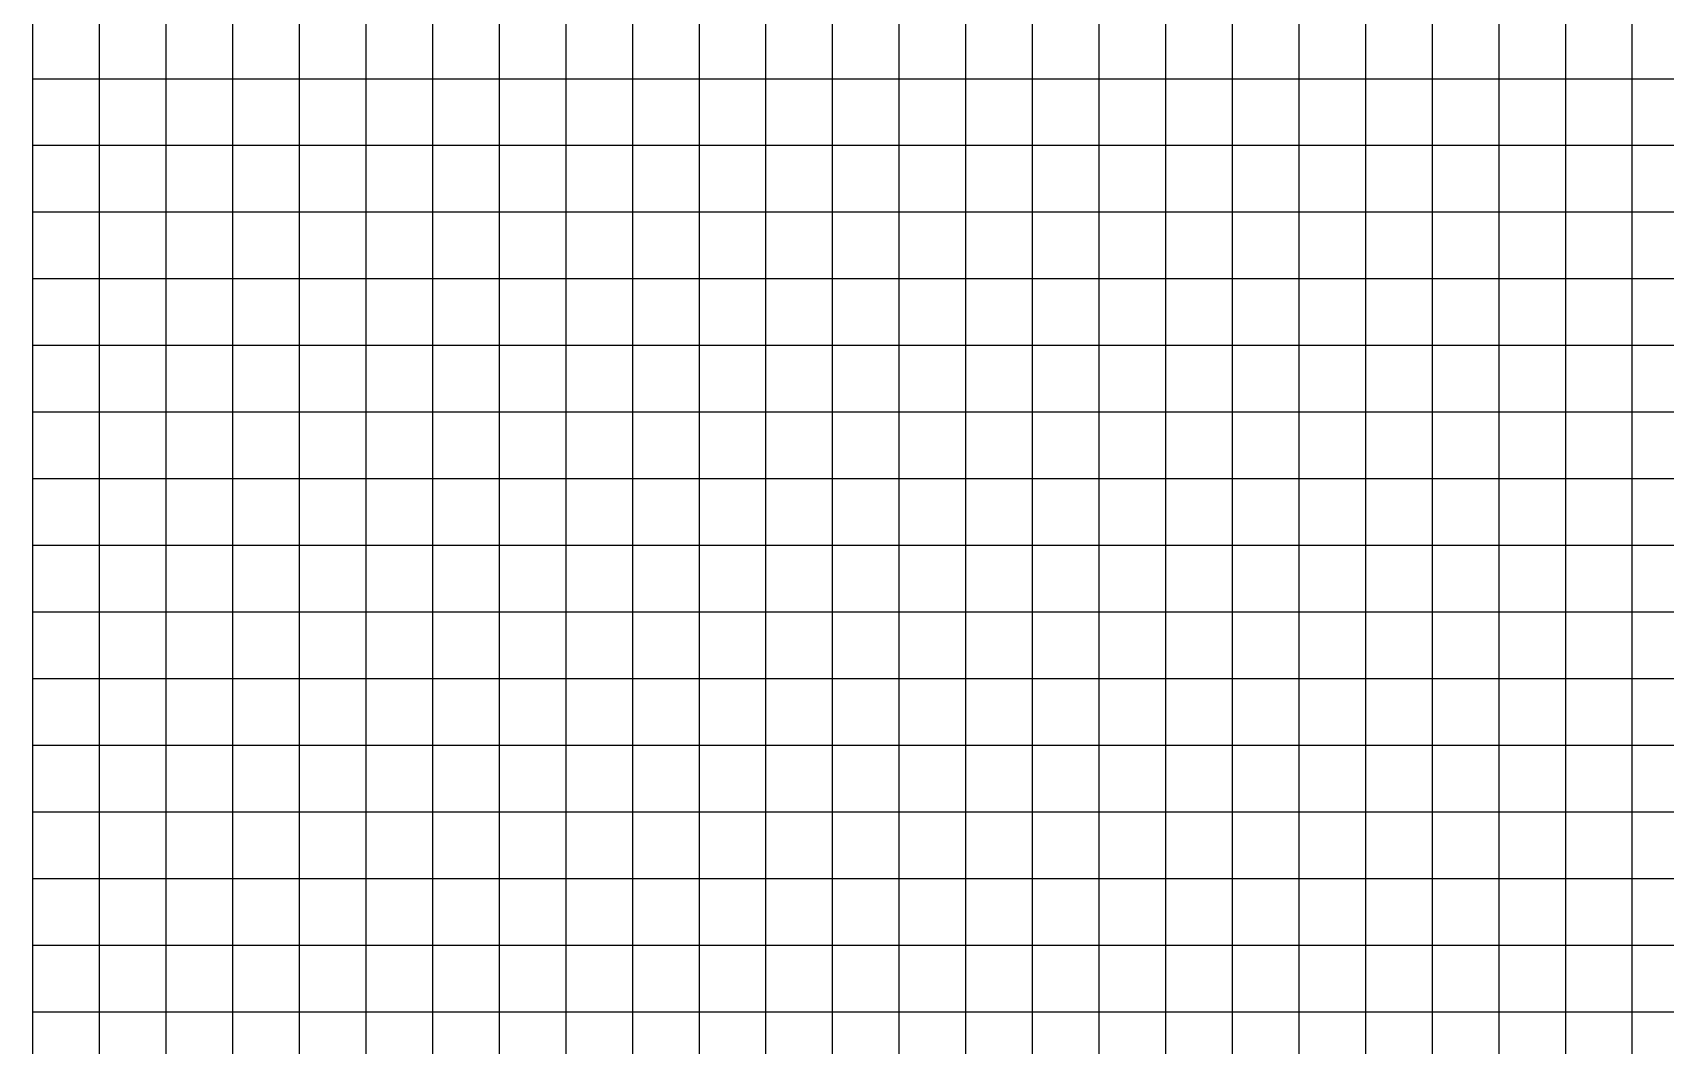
# Model space of a CAD drawing. Header units: millimetres. Extents: x 935 to 1185, y 918 to 1218.
# Drawn here: x 935.1 to 1057.6, y 1065.4 to 1141.4 of the extents above; entities that cross this region are included whole.
import ezdxf

# ---------------------------------------------------------------- set-up
doc = ezdxf.new("R2010")
doc.units = ezdxf.units.MM
doc.layers.add('grid_5mm_NE', color=10, linetype='Continuous')

msp = doc.modelspace()

# ---------------------------------------------------------------- linework, layer by layer
at = {"layer": 'grid_5mm_NE', "color": 7}
for points in [[(935.11, 1142.91), (935.11, 1140.41), (935.11, 1137.91), (935.11, 1135.41), (935.11, 1132.91), (935.11, 1130.41), (935.11, 1127.91), (935.11, 1125.41), (935.11, 1122.91), (935.11, 1120.41), (935.11, 1117.91), (935.11, 1115.41), (935.11, 1112.91), (935.11, 1110.41), (935.11, 1107.91), (935.11, 1105.41), (935.11, 1102.91), (935.11, 1100.41), (935.11, 1097.91), (935.11, 1095.41), (935.11, 1092.91), (935.11, 1090.41), (935.11, 1087.91), (935.11, 1085.41), (935.11, 1082.91), (935.11, 1080.41), (935.11, 1077.91), (935.11, 1075.41), (935.11, 1072.91), (935.11, 1070.41), (935.11, 1067.91), (935.11, 1065.41), (935.11, 1062.91)], [(940.11, 1142.91), (940.11, 1140.41), (940.11, 1137.91), (940.11, 1135.41), (940.11, 1132.91), (940.11, 1130.41), (940.11, 1127.91), (940.11, 1125.41), (940.11, 1122.91), (940.11, 1120.41), (940.11, 1117.91), (940.11, 1115.41), (940.11, 1112.91), (940.11, 1110.41), (940.11, 1107.91), (940.11, 1105.41), (940.11, 1102.91), (940.11, 1100.41), (940.11, 1097.91), (940.11, 1095.41), (940.11, 1092.91), (940.11, 1090.41), (940.11, 1087.91), (940.11, 1085.41), (940.11, 1082.91), (940.11, 1080.41), (940.11, 1077.91), (940.11, 1075.41), (940.11, 1072.91), (940.11, 1070.41), (940.11, 1067.91), (940.11, 1065.41), (940.11, 1062.91)], [(945.11, 1142.91), (945.11, 1140.41), (945.11, 1137.91), (945.11, 1135.41), (945.11, 1132.91), (945.11, 1130.41), (945.11, 1127.91), (945.11, 1125.41), (945.11, 1122.91), (945.11, 1120.41), (945.11, 1117.91), (945.11, 1115.41), (945.11, 1112.91), (945.11, 1110.41), (945.11, 1107.91), (945.11, 1105.41), (945.11, 1102.91), (945.11, 1100.41), (945.11, 1097.91), (945.11, 1095.41), (945.11, 1092.91), (945.11, 1090.41), (945.11, 1087.91), (945.11, 1085.41), (945.11, 1082.91), (945.11, 1080.41), (945.11, 1077.91), (945.11, 1075.41), (945.11, 1072.91), (945.11, 1070.41), (945.11, 1067.91), (945.11, 1065.41), (945.11, 1062.91)], [(950.11, 1142.91), (950.11, 1140.41), (950.11, 1137.91), (950.11, 1135.41), (950.11, 1132.91), (950.11, 1130.41), (950.11, 1127.91), (950.11, 1125.41), (950.11, 1122.91), (950.11, 1120.41), (950.11, 1117.91), (950.11, 1115.41), (950.11, 1112.91), (950.11, 1110.41), (950.11, 1107.91), (950.11, 1105.41), (950.11, 1102.91), (950.11, 1100.41), (950.11, 1097.91), (950.11, 1095.41), (950.11, 1092.91), (950.11, 1090.41), (950.11, 1087.91), (950.11, 1085.41), (950.11, 1082.91), (950.11, 1080.41), (950.11, 1077.91), (950.11, 1075.41), (950.11, 1072.91), (950.11, 1070.41), (950.11, 1067.91), (950.11, 1065.41), (950.11, 1062.91)], [(955.11, 1142.91), (955.11, 1140.41), (955.11, 1137.91), (955.11, 1135.41), (955.11, 1132.91), (955.11, 1130.41), (955.11, 1127.91), (955.11, 1125.41), (955.11, 1122.91), (955.11, 1120.41), (955.11, 1117.91), (955.11, 1115.41), (955.11, 1112.91), (955.11, 1110.41), (955.11, 1107.91), (955.11, 1105.41), (955.11, 1102.91), (955.11, 1100.41), (955.11, 1097.91), (955.11, 1095.41), (955.11, 1092.91), (955.11, 1090.41), (955.11, 1087.91), (955.11, 1085.41), (955.11, 1082.91), (955.11, 1080.41), (955.11, 1077.91), (955.11, 1075.41), (955.11, 1072.91), (955.11, 1070.41), (955.11, 1067.91), (955.11, 1065.41), (955.11, 1062.91)], [(960.11, 1142.91), (960.11, 1140.41), (960.11, 1137.91), (960.11, 1135.41), (960.11, 1132.91), (960.11, 1130.41), (960.11, 1127.91), (960.11, 1125.41), (960.11, 1122.91), (960.11, 1120.41), (960.11, 1117.91), (960.11, 1115.41), (960.11, 1112.91), (960.11, 1110.41), (960.11, 1107.91), (960.11, 1105.41), (960.11, 1102.91), (960.11, 1100.41), (960.11, 1097.91), (960.11, 1095.41), (960.11, 1092.91), (960.11, 1090.41), (960.11, 1087.91), (960.11, 1085.41), (960.11, 1082.91), (960.11, 1080.41), (960.11, 1077.91), (960.11, 1075.41), (960.11, 1072.91), (960.11, 1070.41), (960.11, 1067.91), (960.11, 1065.41), (960.11, 1062.91)], [(965.11, 1142.91), (965.11, 1140.41), (965.11, 1137.91), (965.11, 1135.41), (965.11, 1132.91), (965.11, 1130.41), (965.11, 1127.91), (965.11, 1125.41), (965.11, 1122.91), (965.11, 1120.41), (965.11, 1117.91), (965.11, 1115.41), (965.11, 1112.91), (965.11, 1110.41), (965.11, 1107.91), (965.11, 1105.41), (965.11, 1102.91), (965.11, 1100.41), (965.11, 1097.91), (965.11, 1095.41), (965.11, 1092.91), (965.11, 1090.41), (965.11, 1087.91), (965.11, 1085.41), (965.11, 1082.91), (965.11, 1080.41), (965.11, 1077.91), (965.11, 1075.41), (965.11, 1072.91), (965.11, 1070.41), (965.11, 1067.91), (965.11, 1065.41), (965.11, 1062.91)], [(970.11, 1142.91), (970.11, 1140.41), (970.11, 1137.91), (970.11, 1135.41), (970.11, 1132.91), (970.11, 1130.41), (970.11, 1127.91), (970.11, 1125.41), (970.11, 1122.91), (970.11, 1120.41), (970.11, 1117.91), (970.11, 1115.41), (970.11, 1112.91), (970.11, 1110.41), (970.11, 1107.91), (970.11, 1105.41), (970.11, 1102.91), (970.11, 1100.41), (970.11, 1097.91), (970.11, 1095.41), (970.11, 1092.91), (970.11, 1090.41), (970.11, 1087.91), (970.11, 1085.41), (970.11, 1082.91), (970.11, 1080.41), (970.11, 1077.91), (970.11, 1075.41), (970.11, 1072.91), (970.11, 1070.41), (970.11, 1067.91), (970.11, 1065.41), (970.11, 1062.91)], [(975.11, 1142.91), (975.11, 1140.41), (975.11, 1137.91), (975.11, 1135.41), (975.11, 1132.91), (975.11, 1130.41), (975.11, 1127.91), (975.11, 1125.41), (975.11, 1122.91), (975.11, 1120.41), (975.11, 1117.91), (975.11, 1115.41), (975.11, 1112.91), (975.11, 1110.41), (975.11, 1107.91), (975.11, 1105.41), (975.11, 1102.91), (975.11, 1100.41), (975.11, 1097.91), (975.11, 1095.41), (975.11, 1092.91), (975.11, 1090.41), (975.11, 1087.91), (975.11, 1085.41), (975.11, 1082.91), (975.11, 1080.41), (975.11, 1077.91), (975.11, 1075.41), (975.11, 1072.91), (975.11, 1070.41), (975.11, 1067.91), (975.11, 1065.41), (975.11, 1062.91)], [(980.11, 1142.91), (980.11, 1140.41), (980.11, 1137.91), (980.11, 1135.41), (980.11, 1132.91), (980.11, 1130.41), (980.11, 1127.91), (980.11, 1125.41), (980.11, 1122.91), (980.11, 1120.41), (980.11, 1117.91), (980.11, 1115.41), (980.11, 1112.91), (980.11, 1110.41), (980.11, 1107.91), (980.11, 1105.41), (980.11, 1102.91), (980.11, 1100.41), (980.11, 1097.91), (980.11, 1095.41), (980.11, 1092.91), (980.11, 1090.41), (980.11, 1087.91), (980.11, 1085.41), (980.11, 1082.91), (980.11, 1080.41), (980.11, 1077.91), (980.11, 1075.41), (980.11, 1072.91), (980.11, 1070.41), (980.11, 1067.91), (980.11, 1065.41), (980.11, 1062.91)], [(985.11, 1142.91), (985.11, 1140.41), (985.11, 1137.91), (985.11, 1135.41), (985.11, 1132.91), (985.11, 1130.41), (985.11, 1127.91), (985.11, 1125.41), (985.11, 1122.91), (985.11, 1120.41), (985.11, 1117.91), (985.11, 1115.41), (985.11, 1112.91), (985.11, 1110.41), (985.11, 1107.91), (985.11, 1105.41), (985.11, 1102.91), (985.11, 1100.41), (985.11, 1097.91), (985.11, 1095.41), (985.11, 1092.91), (985.11, 1090.41), (985.11, 1087.91), (985.11, 1085.41), (985.11, 1082.91), (985.11, 1080.41), (985.11, 1077.91), (985.11, 1075.41), (985.11, 1072.91), (985.11, 1070.41), (985.11, 1067.91), (985.11, 1065.41), (985.11, 1062.91)], [(990.11, 1142.91), (990.11, 1140.41), (990.11, 1137.91), (990.11, 1135.41), (990.11, 1132.91), (990.11, 1130.41), (990.11, 1127.91), (990.11, 1125.41), (990.11, 1122.91), (990.11, 1120.41), (990.11, 1117.91), (990.11, 1115.41), (990.11, 1112.91), (990.11, 1110.41), (990.11, 1107.91), (990.11, 1105.41), (990.11, 1102.91), (990.11, 1100.41), (990.11, 1097.91), (990.11, 1095.41), (990.11, 1092.91), (990.11, 1090.41), (990.11, 1087.91), (990.11, 1085.41), (990.11, 1082.91), (990.11, 1080.41), (990.11, 1077.91), (990.11, 1075.41), (990.11, 1072.91), (990.11, 1070.41), (990.11, 1067.91), (990.11, 1065.41), (990.11, 1062.91)], [(995.11, 1142.91), (995.11, 1140.41), (995.11, 1137.91), (995.11, 1135.41), (995.11, 1132.91), (995.11, 1130.41), (995.11, 1127.91), (995.11, 1125.41), (995.11, 1122.91), (995.11, 1120.41), (995.11, 1117.91), (995.11, 1115.41), (995.11, 1112.91), (995.11, 1110.41), (995.11, 1107.91), (995.11, 1105.41), (995.11, 1102.91), (995.11, 1100.41), (995.11, 1097.91), (995.11, 1095.41), (995.11, 1092.91), (995.11, 1090.41), (995.11, 1087.91), (995.11, 1085.41), (995.11, 1082.91), (995.11, 1080.41), (995.11, 1077.91), (995.11, 1075.41), (995.11, 1072.91), (995.11, 1070.41), (995.11, 1067.91), (995.11, 1065.41), (995.11, 1062.91)], [(1000.11, 1142.91), (1000.11, 1140.41), (1000.11, 1137.91), (1000.11, 1135.41), (1000.11, 1132.91), (1000.11, 1130.41), (1000.11, 1127.91), (1000.11, 1125.41), (1000.11, 1122.91), (1000.11, 1120.41), (1000.11, 1117.91), (1000.11, 1115.41), (1000.11, 1112.91), (1000.11, 1110.41), (1000.11, 1107.91), (1000.11, 1105.41), (1000.11, 1102.91), (1000.11, 1100.41), (1000.11, 1097.91), (1000.11, 1095.41), (1000.11, 1092.91), (1000.11, 1090.41), (1000.11, 1087.91), (1000.11, 1085.41), (1000.11, 1082.91), (1000.11, 1080.41), (1000.11, 1077.91), (1000.11, 1075.41), (1000.11, 1072.91), (1000.11, 1070.41), (1000.11, 1067.91), (1000.11, 1065.41), (1000.11, 1062.91)], [(1005.11, 1142.91), (1005.11, 1140.41), (1005.11, 1137.91), (1005.11, 1135.41), (1005.11, 1132.91), (1005.11, 1130.41), (1005.11, 1127.91), (1005.11, 1125.41), (1005.11, 1122.91), (1005.11, 1120.41), (1005.11, 1117.91), (1005.11, 1115.41), (1005.11, 1112.91), (1005.11, 1110.41), (1005.11, 1107.91), (1005.11, 1105.41), (1005.11, 1102.91), (1005.11, 1100.41), (1005.11, 1097.91), (1005.11, 1095.41), (1005.11, 1092.91), (1005.11, 1090.41), (1005.11, 1087.91), (1005.11, 1085.41), (1005.11, 1082.91), (1005.11, 1080.41), (1005.11, 1077.91), (1005.11, 1075.41), (1005.11, 1072.91), (1005.11, 1070.41), (1005.11, 1067.91), (1005.11, 1065.41), (1005.11, 1062.91)], [(1010.11, 1142.91), (1010.11, 1140.41), (1010.11, 1137.91), (1010.11, 1135.41), (1010.11, 1132.91), (1010.11, 1130.41), (1010.11, 1127.91), (1010.11, 1125.41), (1010.11, 1122.91), (1010.11, 1120.41), (1010.11, 1117.91), (1010.11, 1115.41), (1010.11, 1112.91), (1010.11, 1110.41), (1010.11, 1107.91), (1010.11, 1105.41), (1010.11, 1102.91), (1010.11, 1100.41), (1010.11, 1097.91), (1010.11, 1095.41), (1010.11, 1092.91), (1010.11, 1090.41), (1010.11, 1087.91), (1010.11, 1085.41), (1010.11, 1082.91), (1010.11, 1080.41), (1010.11, 1077.91), (1010.11, 1075.41), (1010.11, 1072.91), (1010.11, 1070.41), (1010.11, 1067.91), (1010.11, 1065.41), (1010.11, 1062.91)], [(1015.11, 1142.91), (1015.11, 1140.41), (1015.11, 1137.91), (1015.11, 1135.41), (1015.11, 1132.91), (1015.11, 1130.41), (1015.11, 1127.91), (1015.11, 1125.41), (1015.11, 1122.91), (1015.11, 1120.41), (1015.11, 1117.91), (1015.11, 1115.41), (1015.11, 1112.91), (1015.11, 1110.41), (1015.11, 1107.91), (1015.11, 1105.41), (1015.11, 1102.91), (1015.11, 1100.41), (1015.11, 1097.91), (1015.11, 1095.41), (1015.11, 1092.91), (1015.11, 1090.41), (1015.11, 1087.91), (1015.11, 1085.41), (1015.11, 1082.91), (1015.11, 1080.41), (1015.11, 1077.91), (1015.11, 1075.41), (1015.11, 1072.91), (1015.11, 1070.41), (1015.11, 1067.91), (1015.11, 1065.41), (1015.11, 1062.91)], [(1020.11, 1142.91), (1020.11, 1140.41), (1020.11, 1137.91), (1020.11, 1135.41), (1020.11, 1132.91), (1020.11, 1130.41), (1020.11, 1127.91), (1020.11, 1125.41), (1020.11, 1122.91), (1020.11, 1120.41), (1020.11, 1117.91), (1020.11, 1115.41), (1020.11, 1112.91), (1020.11, 1110.41), (1020.11, 1107.91), (1020.11, 1105.41), (1020.11, 1102.91), (1020.11, 1100.41), (1020.11, 1097.91), (1020.11, 1095.41), (1020.11, 1092.91), (1020.11, 1090.41), (1020.11, 1087.91), (1020.11, 1085.41), (1020.11, 1082.91), (1020.11, 1080.41), (1020.11, 1077.91), (1020.11, 1075.41), (1020.11, 1072.91), (1020.11, 1070.41), (1020.11, 1067.91), (1020.11, 1065.41), (1020.11, 1062.91)], [(1025.11, 1142.91), (1025.11, 1140.41), (1025.11, 1137.91), (1025.11, 1135.41), (1025.11, 1132.91), (1025.11, 1130.41), (1025.11, 1127.91), (1025.11, 1125.41), (1025.11, 1122.91), (1025.11, 1120.41), (1025.11, 1117.91), (1025.11, 1115.41), (1025.11, 1112.91), (1025.11, 1110.41), (1025.11, 1107.91), (1025.11, 1105.41), (1025.11, 1102.91), (1025.11, 1100.41), (1025.11, 1097.91), (1025.11, 1095.41), (1025.11, 1092.91), (1025.11, 1090.41), (1025.11, 1087.91), (1025.11, 1085.41), (1025.11, 1082.91), (1025.11, 1080.41), (1025.11, 1077.91), (1025.11, 1075.41), (1025.11, 1072.91), (1025.11, 1070.41), (1025.11, 1067.91), (1025.11, 1065.41), (1025.11, 1062.91)], [(1030.11, 1142.91), (1030.11, 1140.41), (1030.11, 1137.91), (1030.11, 1135.41), (1030.11, 1132.91), (1030.11, 1130.41), (1030.11, 1127.91), (1030.11, 1125.41), (1030.11, 1122.91), (1030.11, 1120.41), (1030.11, 1117.91), (1030.11, 1115.41), (1030.11, 1112.91), (1030.11, 1110.41), (1030.11, 1107.91), (1030.11, 1105.41), (1030.11, 1102.91), (1030.11, 1100.41), (1030.11, 1097.91), (1030.11, 1095.41), (1030.11, 1092.91), (1030.11, 1090.41), (1030.11, 1087.91), (1030.11, 1085.41), (1030.11, 1082.91), (1030.11, 1080.41), (1030.11, 1077.91), (1030.11, 1075.41), (1030.11, 1072.91), (1030.11, 1070.41), (1030.11, 1067.91), (1030.11, 1065.41), (1030.11, 1062.91)], [(1035.11, 1142.91), (1035.11, 1140.41), (1035.11, 1137.91), (1035.11, 1135.41), (1035.11, 1132.91), (1035.11, 1130.41), (1035.11, 1127.91), (1035.11, 1125.41), (1035.11, 1122.91), (1035.11, 1120.41), (1035.11, 1117.91), (1035.11, 1115.41), (1035.11, 1112.91), (1035.11, 1110.41), (1035.11, 1107.91), (1035.11, 1105.41), (1035.11, 1102.91), (1035.11, 1100.41), (1035.11, 1097.91), (1035.11, 1095.41), (1035.11, 1092.91), (1035.11, 1090.41), (1035.11, 1087.91), (1035.11, 1085.41), (1035.11, 1082.91), (1035.11, 1080.41), (1035.11, 1077.91), (1035.11, 1075.41), (1035.11, 1072.91), (1035.11, 1070.41), (1035.11, 1067.91), (1035.11, 1065.41), (1035.11, 1062.91)], [(1040.11, 1142.91), (1040.11, 1140.41), (1040.11, 1137.91), (1040.11, 1135.41), (1040.11, 1132.91), (1040.11, 1130.41), (1040.11, 1127.91), (1040.11, 1125.41), (1040.11, 1122.91), (1040.11, 1120.41), (1040.11, 1117.91), (1040.11, 1115.41), (1040.11, 1112.91), (1040.11, 1110.41), (1040.11, 1107.91), (1040.11, 1105.41), (1040.11, 1102.91), (1040.11, 1100.41), (1040.11, 1097.91), (1040.11, 1095.41), (1040.11, 1092.91), (1040.11, 1090.41), (1040.11, 1087.91), (1040.11, 1085.41), (1040.11, 1082.91), (1040.11, 1080.41), (1040.11, 1077.91), (1040.11, 1075.41), (1040.11, 1072.91), (1040.11, 1070.41), (1040.11, 1067.91), (1040.11, 1065.41), (1040.11, 1062.91)], [(1045.11, 1142.91), (1045.11, 1140.41), (1045.11, 1137.91), (1045.11, 1135.41), (1045.11, 1132.91), (1045.11, 1130.41), (1045.11, 1127.91), (1045.11, 1125.41), (1045.11, 1122.91), (1045.11, 1120.41), (1045.11, 1117.91), (1045.11, 1115.41), (1045.11, 1112.91), (1045.11, 1110.41), (1045.11, 1107.91), (1045.11, 1105.41), (1045.11, 1102.91), (1045.11, 1100.41), (1045.11, 1097.91), (1045.11, 1095.41), (1045.11, 1092.91), (1045.11, 1090.41), (1045.11, 1087.91), (1045.11, 1085.41), (1045.11, 1082.91), (1045.11, 1080.41), (1045.11, 1077.91), (1045.11, 1075.41), (1045.11, 1072.91), (1045.11, 1070.41), (1045.11, 1067.91), (1045.11, 1065.41), (1045.11, 1062.91)], [(1050.11, 1142.91), (1050.11, 1140.41), (1050.11, 1137.91), (1050.11, 1135.41), (1050.11, 1132.91), (1050.11, 1130.41), (1050.11, 1127.91), (1050.11, 1125.41), (1050.11, 1122.91), (1050.11, 1120.41), (1050.11, 1117.91), (1050.11, 1115.41), (1050.11, 1112.91), (1050.11, 1110.41), (1050.11, 1107.91), (1050.11, 1105.41), (1050.11, 1102.91), (1050.11, 1100.41), (1050.11, 1097.91), (1050.11, 1095.41), (1050.11, 1092.91), (1050.11, 1090.41), (1050.11, 1087.91), (1050.11, 1085.41), (1050.11, 1082.91), (1050.11, 1080.41), (1050.11, 1077.91), (1050.11, 1075.41), (1050.11, 1072.91), (1050.11, 1070.41), (1050.11, 1067.91), (1050.11, 1065.41), (1050.11, 1062.91)], [(1055.11, 1142.91), (1055.11, 1140.41), (1055.11, 1137.91), (1055.11, 1135.41), (1055.11, 1132.91), (1055.11, 1130.41), (1055.11, 1127.91), (1055.11, 1125.41), (1055.11, 1122.91), (1055.11, 1120.41), (1055.11, 1117.91), (1055.11, 1115.41), (1055.11, 1112.91), (1055.11, 1110.41), (1055.11, 1107.91), (1055.11, 1105.41), (1055.11, 1102.91), (1055.11, 1100.41), (1055.11, 1097.91), (1055.11, 1095.41), (1055.11, 1092.91), (1055.11, 1090.41), (1055.11, 1087.91), (1055.11, 1085.41), (1055.11, 1082.91), (1055.11, 1080.41), (1055.11, 1077.91), (1055.11, 1075.41), (1055.11, 1072.91), (1055.11, 1070.41), (1055.11, 1067.91), (1055.11, 1065.41), (1055.11, 1062.91)], [(1060.11, 1137.91), (1057.61, 1137.91), (1055.11, 1137.91), (1052.61, 1137.91), (1050.11, 1137.91), (1047.61, 1137.91), (1045.11, 1137.91), (1042.61, 1137.91), (1040.11, 1137.91), (1037.61, 1137.91), (1035.11, 1137.91), (1032.61, 1137.91), (1030.11, 1137.91), (1027.61, 1137.91), (1025.11, 1137.91), (1022.61, 1137.91), (1020.11, 1137.91), (1017.61, 1137.91), (1015.11, 1137.91), (1012.61, 1137.91), (1010.11, 1137.91), (1007.61, 1137.91), (1005.11, 1137.91), (1002.61, 1137.91), (1000.11, 1137.91), (997.61, 1137.91), (995.11, 1137.91), (992.61, 1137.91), (990.11, 1137.91), (987.61, 1137.91), (985.11, 1137.91), (982.61, 1137.91), (980.11, 1137.91), (977.61, 1137.91), (975.11, 1137.91), (972.61, 1137.91), (970.11, 1137.91), (967.61, 1137.91), (965.11, 1137.91), (962.61, 1137.91), (960.11, 1137.91), (957.61, 1137.91), (955.11, 1137.91), (952.61, 1137.91), (950.11, 1137.91), (947.61, 1137.91), (945.11, 1137.91), (942.61, 1137.91), (940.11, 1137.91), (937.61, 1137.91), (935.11, 1137.91)], [(1060.11, 1132.91), (1057.61, 1132.91), (1055.11, 1132.91), (1052.61, 1132.91), (1050.11, 1132.91), (1047.61, 1132.91), (1045.11, 1132.91), (1042.61, 1132.91), (1040.11, 1132.91), (1037.61, 1132.91), (1035.11, 1132.91), (1032.61, 1132.91), (1030.11, 1132.91), (1027.61, 1132.91), (1025.11, 1132.91), (1022.61, 1132.91), (1020.11, 1132.91), (1017.61, 1132.91), (1015.11, 1132.91), (1012.61, 1132.91), (1010.11, 1132.91), (1007.61, 1132.91), (1005.11, 1132.91), (1002.61, 1132.91), (1000.11, 1132.91), (997.61, 1132.91), (995.11, 1132.91), (992.61, 1132.91), (990.11, 1132.91), (987.61, 1132.91), (985.11, 1132.91), (982.61, 1132.91), (980.11, 1132.91), (977.61, 1132.91), (975.11, 1132.91), (972.61, 1132.91), (970.11, 1132.91), (967.61, 1132.91), (965.11, 1132.91), (962.61, 1132.91), (960.11, 1132.91), (957.61, 1132.91), (955.11, 1132.91), (952.61, 1132.91), (950.11, 1132.91), (947.61, 1132.91), (945.11, 1132.91), (942.61, 1132.91), (940.11, 1132.91), (937.61, 1132.91), (935.11, 1132.91)], [(1060.11, 1127.91), (1057.61, 1127.91), (1055.11, 1127.91), (1052.61, 1127.91), (1050.11, 1127.91), (1047.61, 1127.91), (1045.11, 1127.91), (1042.61, 1127.91), (1040.11, 1127.91), (1037.61, 1127.91), (1035.11, 1127.91), (1032.61, 1127.91), (1030.11, 1127.91), (1027.61, 1127.91), (1025.11, 1127.91), (1022.61, 1127.91), (1020.11, 1127.91), (1017.61, 1127.91), (1015.11, 1127.91), (1012.61, 1127.91), (1010.11, 1127.91), (1007.61, 1127.91), (1005.11, 1127.91), (1002.61, 1127.91), (1000.11, 1127.91), (997.61, 1127.91), (995.11, 1127.91), (992.61, 1127.91), (990.11, 1127.91), (987.61, 1127.91), (985.11, 1127.91), (982.61, 1127.91), (980.11, 1127.91), (977.61, 1127.91), (975.11, 1127.91), (972.61, 1127.91), (970.11, 1127.91), (967.61, 1127.91), (965.11, 1127.91), (962.61, 1127.91), (960.11, 1127.91), (957.61, 1127.91), (955.11, 1127.91), (952.61, 1127.91), (950.11, 1127.91), (947.61, 1127.91), (945.11, 1127.91), (942.61, 1127.91), (940.11, 1127.91), (937.61, 1127.91), (935.11, 1127.91)], [(1060.11, 1122.91), (1057.61, 1122.91), (1055.11, 1122.91), (1052.61, 1122.91), (1050.11, 1122.91), (1047.61, 1122.91), (1045.11, 1122.91), (1042.61, 1122.91), (1040.11, 1122.91), (1037.61, 1122.91), (1035.11, 1122.91), (1032.61, 1122.91), (1030.11, 1122.91), (1027.61, 1122.91), (1025.11, 1122.91), (1022.61, 1122.91), (1020.11, 1122.91), (1017.61, 1122.91), (1015.11, 1122.91), (1012.61, 1122.91), (1010.11, 1122.91), (1007.61, 1122.91), (1005.11, 1122.91), (1002.61, 1122.91), (1000.11, 1122.91), (997.61, 1122.91), (995.11, 1122.91), (992.61, 1122.91), (990.11, 1122.91), (987.61, 1122.91), (985.11, 1122.91), (982.61, 1122.91), (980.11, 1122.91), (977.61, 1122.91), (975.11, 1122.91), (972.61, 1122.91), (970.11, 1122.91), (967.61, 1122.91), (965.11, 1122.91), (962.61, 1122.91), (960.11, 1122.91), (957.61, 1122.91), (955.11, 1122.91), (952.61, 1122.91), (950.11, 1122.91), (947.61, 1122.91), (945.11, 1122.91), (942.61, 1122.91), (940.11, 1122.91), (937.61, 1122.91), (935.11, 1122.91)], [(1060.11, 1117.91), (1057.61, 1117.91), (1055.11, 1117.91), (1052.61, 1117.91), (1050.11, 1117.91), (1047.61, 1117.91), (1045.11, 1117.91), (1042.61, 1117.91), (1040.11, 1117.91), (1037.61, 1117.91), (1035.11, 1117.91), (1032.61, 1117.91), (1030.11, 1117.91), (1027.61, 1117.91), (1025.11, 1117.91), (1022.61, 1117.91), (1020.11, 1117.91), (1017.61, 1117.91), (1015.11, 1117.91), (1012.61, 1117.91), (1010.11, 1117.91), (1007.61, 1117.91), (1005.11, 1117.91), (1002.61, 1117.91), (1000.11, 1117.91), (997.61, 1117.91), (995.11, 1117.91), (992.61, 1117.91), (990.11, 1117.91), (987.61, 1117.91), (985.11, 1117.91), (982.61, 1117.91), (980.11, 1117.91), (977.61, 1117.91), (975.11, 1117.91), (972.61, 1117.91), (970.11, 1117.91), (967.61, 1117.91), (965.11, 1117.91), (962.61, 1117.91), (960.11, 1117.91), (957.61, 1117.91), (955.11, 1117.91), (952.61, 1117.91), (950.11, 1117.91), (947.61, 1117.91), (945.11, 1117.91), (942.61, 1117.91), (940.11, 1117.91), (937.61, 1117.91), (935.11, 1117.91)], [(1060.11, 1112.91), (1057.61, 1112.91), (1055.11, 1112.91), (1052.61, 1112.91), (1050.11, 1112.91), (1047.61, 1112.91), (1045.11, 1112.91), (1042.61, 1112.91), (1040.11, 1112.91), (1037.61, 1112.91), (1035.11, 1112.91), (1032.61, 1112.91), (1030.11, 1112.91), (1027.61, 1112.91), (1025.11, 1112.91), (1022.61, 1112.91), (1020.11, 1112.91), (1017.61, 1112.91), (1015.11, 1112.91), (1012.61, 1112.91), (1010.11, 1112.91), (1007.61, 1112.91), (1005.11, 1112.91), (1002.61, 1112.91), (1000.11, 1112.91), (997.61, 1112.91), (995.11, 1112.91), (992.61, 1112.91), (990.11, 1112.91), (987.61, 1112.91), (985.11, 1112.91), (982.61, 1112.91), (980.11, 1112.91), (977.61, 1112.91), (975.11, 1112.91), (972.61, 1112.91), (970.11, 1112.91), (967.61, 1112.91), (965.11, 1112.91), (962.61, 1112.91), (960.11, 1112.91), (957.61, 1112.91), (955.11, 1112.91), (952.61, 1112.91), (950.11, 1112.91), (947.61, 1112.91), (945.11, 1112.91), (942.61, 1112.91), (940.11, 1112.91), (937.61, 1112.91), (935.11, 1112.91)], [(1060.11, 1107.91), (1057.61, 1107.91), (1055.11, 1107.91), (1052.61, 1107.91), (1050.11, 1107.91), (1047.61, 1107.91), (1045.11, 1107.91), (1042.61, 1107.91), (1040.11, 1107.91), (1037.61, 1107.91), (1035.11, 1107.91), (1032.61, 1107.91), (1030.11, 1107.91), (1027.61, 1107.91), (1025.11, 1107.91), (1022.61, 1107.91), (1020.11, 1107.91), (1017.61, 1107.91), (1015.11, 1107.91), (1012.61, 1107.91), (1010.11, 1107.91), (1007.61, 1107.91), (1005.11, 1107.91), (1002.61, 1107.91), (1000.11, 1107.91), (997.61, 1107.91), (995.11, 1107.91), (992.61, 1107.91), (990.11, 1107.91), (987.61, 1107.91), (985.11, 1107.91), (982.61, 1107.91), (980.11, 1107.91), (977.61, 1107.91), (975.11, 1107.91), (972.61, 1107.91), (970.11, 1107.91), (967.61, 1107.91), (965.11, 1107.91), (962.61, 1107.91), (960.11, 1107.91), (957.61, 1107.91), (955.11, 1107.91), (952.61, 1107.91), (950.11, 1107.91), (947.61, 1107.91), (945.11, 1107.91), (942.61, 1107.91), (940.11, 1107.91), (937.61, 1107.91), (935.11, 1107.91)], [(1060.11, 1102.91), (1057.61, 1102.91), (1055.11, 1102.91), (1052.61, 1102.91), (1050.11, 1102.91), (1047.61, 1102.91), (1045.11, 1102.91), (1042.61, 1102.91), (1040.11, 1102.91), (1037.61, 1102.91), (1035.11, 1102.91), (1032.61, 1102.91), (1030.11, 1102.91), (1027.61, 1102.91), (1025.11, 1102.91), (1022.61, 1102.91), (1020.11, 1102.91), (1017.61, 1102.91), (1015.11, 1102.91), (1012.61, 1102.91), (1010.11, 1102.91), (1007.61, 1102.91), (1005.11, 1102.91), (1002.61, 1102.91), (1000.11, 1102.91), (997.61, 1102.91), (995.11, 1102.91), (992.61, 1102.91), (990.11, 1102.91), (987.61, 1102.91), (985.11, 1102.91), (982.61, 1102.91), (980.11, 1102.91), (977.61, 1102.91), (975.11, 1102.91), (972.61, 1102.91), (970.11, 1102.91), (967.61, 1102.91), (965.11, 1102.91), (962.61, 1102.91), (960.11, 1102.91), (957.61, 1102.91), (955.11, 1102.91), (952.61, 1102.91), (950.11, 1102.91), (947.61, 1102.91), (945.11, 1102.91), (942.61, 1102.91), (940.11, 1102.91), (937.61, 1102.91), (935.11, 1102.91)], [(1060.11, 1097.91), (1057.61, 1097.91), (1055.11, 1097.91), (1052.61, 1097.91), (1050.11, 1097.91), (1047.61, 1097.91), (1045.11, 1097.91), (1042.61, 1097.91), (1040.11, 1097.91), (1037.61, 1097.91), (1035.11, 1097.91), (1032.61, 1097.91), (1030.11, 1097.91), (1027.61, 1097.91), (1025.11, 1097.91), (1022.61, 1097.91), (1020.11, 1097.91), (1017.61, 1097.91), (1015.11, 1097.91), (1012.61, 1097.91), (1010.11, 1097.91), (1007.61, 1097.91), (1005.11, 1097.91), (1002.61, 1097.91), (1000.11, 1097.91), (997.61, 1097.91), (995.11, 1097.91), (992.61, 1097.91), (990.11, 1097.91), (987.61, 1097.91), (985.11, 1097.91), (982.61, 1097.91), (980.11, 1097.91), (977.61, 1097.91), (975.11, 1097.91), (972.61, 1097.91), (970.11, 1097.91), (967.61, 1097.91), (965.11, 1097.91), (962.61, 1097.91), (960.11, 1097.91), (957.61, 1097.91), (955.11, 1097.91), (952.61, 1097.91), (950.11, 1097.91), (947.61, 1097.91), (945.11, 1097.91), (942.61, 1097.91), (940.11, 1097.91), (937.61, 1097.91), (935.11, 1097.91)], [(1060.11, 1092.91), (1057.61, 1092.91), (1055.11, 1092.91), (1052.61, 1092.91), (1050.11, 1092.91), (1047.61, 1092.91), (1045.11, 1092.91), (1042.61, 1092.91), (1040.11, 1092.91), (1037.61, 1092.91), (1035.11, 1092.91), (1032.61, 1092.91), (1030.11, 1092.91), (1027.61, 1092.91), (1025.11, 1092.91), (1022.61, 1092.91), (1020.11, 1092.91), (1017.61, 1092.91), (1015.11, 1092.91), (1012.61, 1092.91), (1010.11, 1092.91), (1007.61, 1092.91), (1005.11, 1092.91), (1002.61, 1092.91), (1000.11, 1092.91), (997.61, 1092.91), (995.11, 1092.91), (992.61, 1092.91), (990.11, 1092.91), (987.61, 1092.91), (985.11, 1092.91), (982.61, 1092.91), (980.11, 1092.91), (977.61, 1092.91), (975.11, 1092.91), (972.61, 1092.91), (970.11, 1092.91), (967.61, 1092.91), (965.11, 1092.91), (962.61, 1092.91), (960.11, 1092.91), (957.61, 1092.91), (955.11, 1092.91), (952.61, 1092.91), (950.11, 1092.91), (947.61, 1092.91), (945.11, 1092.91), (942.61, 1092.91), (940.11, 1092.91), (937.61, 1092.91), (935.11, 1092.91)], [(1060.11, 1087.91), (1057.61, 1087.91), (1055.11, 1087.91), (1052.61, 1087.91), (1050.11, 1087.91), (1047.61, 1087.91), (1045.11, 1087.91), (1042.61, 1087.91), (1040.11, 1087.91), (1037.61, 1087.91), (1035.11, 1087.91), (1032.61, 1087.91), (1030.11, 1087.91), (1027.61, 1087.91), (1025.11, 1087.91), (1022.61, 1087.91), (1020.11, 1087.91), (1017.61, 1087.91), (1015.11, 1087.91), (1012.61, 1087.91), (1010.11, 1087.91), (1007.61, 1087.91), (1005.11, 1087.91), (1002.61, 1087.91), (1000.11, 1087.91), (997.61, 1087.91), (995.11, 1087.91), (992.61, 1087.91), (990.11, 1087.91), (987.61, 1087.91), (985.11, 1087.91), (982.61, 1087.91), (980.11, 1087.91), (977.61, 1087.91), (975.11, 1087.91), (972.61, 1087.91), (970.11, 1087.91), (967.61, 1087.91), (965.11, 1087.91), (962.61, 1087.91), (960.11, 1087.91), (957.61, 1087.91), (955.11, 1087.91), (952.61, 1087.91), (950.11, 1087.91), (947.61, 1087.91), (945.11, 1087.91), (942.61, 1087.91), (940.11, 1087.91), (937.61, 1087.91), (935.11, 1087.91)], [(1060.11, 1082.91), (1057.61, 1082.91), (1055.11, 1082.91), (1052.61, 1082.91), (1050.11, 1082.91), (1047.61, 1082.91), (1045.11, 1082.91), (1042.61, 1082.91), (1040.11, 1082.91), (1037.61, 1082.91), (1035.11, 1082.91), (1032.61, 1082.91), (1030.11, 1082.91), (1027.61, 1082.91), (1025.11, 1082.91), (1022.61, 1082.91), (1020.11, 1082.91), (1017.61, 1082.91), (1015.11, 1082.91), (1012.61, 1082.91), (1010.11, 1082.91), (1007.61, 1082.91), (1005.11, 1082.91), (1002.61, 1082.91), (1000.11, 1082.91), (997.61, 1082.91), (995.11, 1082.91), (992.61, 1082.91), (990.11, 1082.91), (987.61, 1082.91), (985.11, 1082.91), (982.61, 1082.91), (980.11, 1082.91), (977.61, 1082.91), (975.11, 1082.91), (972.61, 1082.91), (970.11, 1082.91), (967.61, 1082.91), (965.11, 1082.91), (962.61, 1082.91), (960.11, 1082.91), (957.61, 1082.91), (955.11, 1082.91), (952.61, 1082.91), (950.11, 1082.91), (947.61, 1082.91), (945.11, 1082.91), (942.61, 1082.91), (940.11, 1082.91), (937.61, 1082.91), (935.11, 1082.91)], [(1060.11, 1077.91), (1057.61, 1077.91), (1055.11, 1077.91), (1052.61, 1077.91), (1050.11, 1077.91), (1047.61, 1077.91), (1045.11, 1077.91), (1042.61, 1077.91), (1040.11, 1077.91), (1037.61, 1077.91), (1035.11, 1077.91), (1032.61, 1077.91), (1030.11, 1077.91), (1027.61, 1077.91), (1025.11, 1077.91), (1022.61, 1077.91), (1020.11, 1077.91), (1017.61, 1077.91), (1015.11, 1077.91), (1012.61, 1077.91), (1010.11, 1077.91), (1007.61, 1077.91), (1005.11, 1077.91), (1002.61, 1077.91), (1000.11, 1077.91), (997.61, 1077.91), (995.11, 1077.91), (992.61, 1077.91), (990.11, 1077.91), (987.61, 1077.91), (985.11, 1077.91), (982.61, 1077.91), (980.11, 1077.91), (977.61, 1077.91), (975.11, 1077.91), (972.61, 1077.91), (970.11, 1077.91), (967.61, 1077.91), (965.11, 1077.91), (962.61, 1077.91), (960.11, 1077.91), (957.61, 1077.91), (955.11, 1077.91), (952.61, 1077.91), (950.11, 1077.91), (947.61, 1077.91), (945.11, 1077.91), (942.61, 1077.91), (940.11, 1077.91), (937.61, 1077.91), (935.11, 1077.91)], [(1060.11, 1072.91), (1057.61, 1072.91), (1055.11, 1072.91), (1052.61, 1072.91), (1050.11, 1072.91), (1047.61, 1072.91), (1045.11, 1072.91), (1042.61, 1072.91), (1040.11, 1072.91), (1037.61, 1072.91), (1035.11, 1072.91), (1032.61, 1072.91), (1030.11, 1072.91), (1027.61, 1072.91), (1025.11, 1072.91), (1022.61, 1072.91), (1020.11, 1072.91), (1017.61, 1072.91), (1015.11, 1072.91), (1012.61, 1072.91), (1010.11, 1072.91), (1007.61, 1072.91), (1005.11, 1072.91), (1002.61, 1072.91), (1000.11, 1072.91), (997.61, 1072.91), (995.11, 1072.91), (992.61, 1072.91), (990.11, 1072.91), (987.61, 1072.91), (985.11, 1072.91), (982.61, 1072.91), (980.11, 1072.91), (977.61, 1072.91), (975.11, 1072.91), (972.61, 1072.91), (970.11, 1072.91), (967.61, 1072.91), (965.11, 1072.91), (962.61, 1072.91), (960.11, 1072.91), (957.61, 1072.91), (955.11, 1072.91), (952.61, 1072.91), (950.11, 1072.91), (947.61, 1072.91), (945.11, 1072.91), (942.61, 1072.91), (940.11, 1072.91), (937.61, 1072.91), (935.11, 1072.91)], [(1060.11, 1067.91), (1057.61, 1067.91), (1055.11, 1067.91), (1052.61, 1067.91), (1050.11, 1067.91), (1047.61, 1067.91), (1045.11, 1067.91), (1042.61, 1067.91), (1040.11, 1067.91), (1037.61, 1067.91), (1035.11, 1067.91), (1032.61, 1067.91), (1030.11, 1067.91), (1027.61, 1067.91), (1025.11, 1067.91), (1022.61, 1067.91), (1020.11, 1067.91), (1017.61, 1067.91), (1015.11, 1067.91), (1012.61, 1067.91), (1010.11, 1067.91), (1007.61, 1067.91), (1005.11, 1067.91), (1002.61, 1067.91), (1000.11, 1067.91), (997.61, 1067.91), (995.11, 1067.91), (992.61, 1067.91), (990.11, 1067.91), (987.61, 1067.91), (985.11, 1067.91), (982.61, 1067.91), (980.11, 1067.91), (977.61, 1067.91), (975.11, 1067.91), (972.61, 1067.91), (970.11, 1067.91), (967.61, 1067.91), (965.11, 1067.91), (962.61, 1067.91), (960.11, 1067.91), (957.61, 1067.91), (955.11, 1067.91), (952.61, 1067.91), (950.11, 1067.91), (947.61, 1067.91), (945.11, 1067.91), (942.61, 1067.91), (940.11, 1067.91), (937.61, 1067.91), (935.11, 1067.91)]]:
    msp.add_lwpolyline(points, dxfattribs=at)

doc.saveas('drawing.dxf')
